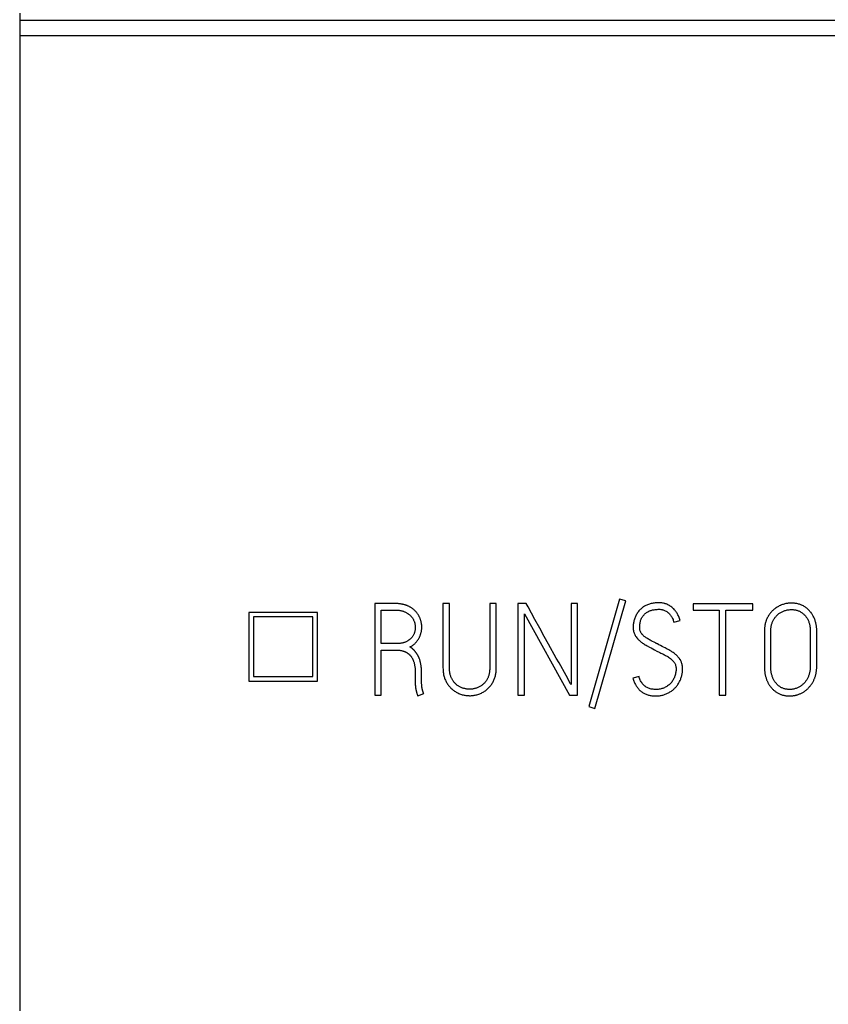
# Model space of a CAD drawing. Extents: x 0 to 420, y 0 to 297.
# Drawn here: x 109.27 to 126.92, y 187.65 to 209.13 of the extents above; entities that cross this region are included whole.
import ezdxf

# ---------------------------------------------------------------- set-up
doc = ezdxf.new("R2010")
doc.units = 0
doc.header["$LTSCALE"] = 23.1
doc.layers.add('10000_FRONT', color=7, linetype='CONTINUOUS')
doc.layers.add('10500_FRONT_LABELING', color=7, linetype='CONTINUOUS')

msp = doc.modelspace()

# ---------------------------------------------------------------- linework, layer by layer
at = {"layer": '10000_FRONT', "color": 7, "linetype": 'CONTINUOUS'}
for p, q in [((109.271, 231.64), (109.271, 141.64)), ((109.271, 209.121), (144.771, 209.121)), ((109.271, 208.788), (144.771, 208.788)), ((114.271, 196.198), (114.271, 194.697)), ((115.771, 196.198), (114.271, 196.198)), ((115.771, 194.697), (115.771, 196.198)), ((114.371, 196.098), (114.371, 194.797)), ((115.671, 196.098), (114.371, 196.098)), ((115.671, 194.797), (115.671, 196.098)), ((114.271, 194.697), (115.771, 194.697)), ((114.371, 194.797), (115.671, 194.797))]:
    msp.add_line(p, q, dxfattribs=at)
at = {"layer": '10500_FRONT_LABELING', "color": 7, "linetype": 'CONTINUOUS'}
for p, q in [((117.021, 196.39), (117.021, 194.39)), ((117.481, 196.39), (117.021, 196.39)), ((118.51, 196.393), (118.51, 194.985)), ((118.652, 196.393), (118.51, 196.393)), ((118.652, 194.985), (118.652, 196.393)), ((119.531, 196.393), (119.531, 194.985)), ((119.673, 196.393), (119.531, 196.393)), ((119.673, 194.985), (119.673, 196.393)), ((120.147, 196.39), (120.147, 194.39)), ((120.327, 196.39), (120.147, 196.39)), ((121.307, 196.39), (121.307, 194.621)), ((121.448, 196.39), (121.307, 196.39)), ((121.448, 194.39), (121.448, 196.39)), ((122.366, 196.487), (121.692, 194.143)), ((121.828, 194.104), (122.502, 196.448)), ((122.502, 196.448), (122.366, 196.487)), ((123.97, 196.387), (123.97, 196.246)), ((125.276, 196.387), (123.97, 196.387)), ((125.276, 196.246), (125.276, 196.387)), ((117.162, 195.516), (117.162, 196.249)), ((117.162, 196.249), (117.481, 196.249)), ((120.286, 194.39), (120.286, 196.165)), ((120.286, 196.165), (121.274, 194.39)), ((123.97, 196.246), (124.541, 196.246)), ((124.541, 196.246), (124.541, 194.39)), ((124.682, 194.39), (124.682, 196.246)), ((124.682, 196.246), (125.276, 196.246)), ((120.623, 195.855), (120.517, 196.046)), ((123.551, 195.985), (123.687, 196.024)), ((120.722, 195.674), (120.623, 195.855)), ((125.526, 195.786), (125.526, 195.023)), ((125.664, 195.023), (125.664, 195.786)), ((126.527, 195.786), (126.527, 195.023)), ((126.669, 195.023), (126.669, 195.786)), ((117.504, 195.516), (117.162, 195.516)), ((120.816, 195.505), (120.722, 195.674)), ((123.192, 195.508), (123.181, 195.514)), ((117.162, 194.39), (117.162, 195.375)), ((117.162, 195.375), (117.498, 195.375)), ((120.984, 195.202), (120.816, 195.505)), ((123.126, 195.384), (123.179, 195.355)), ((123.179, 195.355), (123.196, 195.346)), ((121.044, 195.094), (120.984, 195.202)), ((121.197, 194.819), (121.044, 195.094)), ((117.906, 194.876), (117.906, 194.701)), ((117.906, 194.701), (117.903, 194.676)), ((118.042, 194.708), (118.042, 194.734)), ((118.042, 194.693), (118.042, 194.708)), ((118.044, 194.793), (118.044, 194.848)), ((121.297, 194.638), (121.197, 194.819)), ((122.791, 194.798), (122.655, 194.759)), ((117.021, 194.39), (117.162, 194.39)), ((117.958, 194.376), (118.089, 194.426)), ((120.147, 194.39), (120.286, 194.39)), ((121.273, 194.39), (121.448, 194.39)), ((124.541, 194.39), (124.682, 194.39)), ((121.692, 194.143), (121.828, 194.104))]:
    msp.add_line(p, q, dxfattribs=at)
for points in [[(117.789, 195.444), (117.801, 195.45), (117.812, 195.457), (117.823, 195.463), (117.834, 195.47), (117.844, 195.477), (117.854, 195.484), (117.864, 195.492), (117.874, 195.499), (117.884, 195.507), (117.893, 195.515), (117.902, 195.523), (117.91, 195.532), (117.919, 195.54), (117.927, 195.549), (117.935, 195.558), (117.943, 195.568), (117.95, 195.577), (117.957, 195.587), (117.964, 195.597), (117.971, 195.607), (117.977, 195.617), (117.983, 195.628), (117.989, 195.639), (117.995, 195.65), (118, 195.661), (118.005, 195.672), (118.01, 195.684), (118.015, 195.696), (118.019, 195.708), (118.023, 195.72), (118.027, 195.732), (118.03, 195.744), (118.033, 195.756), (118.036, 195.768), (118.039, 195.78), (118.041, 195.792), (118.043, 195.804), (118.044, 195.816), (118.046, 195.828), (118.047, 195.84), (118.047, 195.852), (118.048, 195.864), (118.048, 195.876), (118.047, 195.888), (118.047, 195.9), (118.046, 195.913), (118.045, 195.925), (118.043, 195.937), (118.042, 195.949), (118.039, 195.961), (118.037, 195.974), (118.034, 195.986), (118.031, 195.998), (118.028, 196.01), (118.024, 196.023), (118.021, 196.035), (118.016, 196.047), (118.012, 196.059), (118.007, 196.071), (118.002, 196.083), (117.997, 196.094), (117.992, 196.105), (117.986, 196.116), (117.98, 196.127), (117.974, 196.138), (117.968, 196.148), (117.961, 196.158), (117.954, 196.168), (117.947, 196.178), (117.94, 196.188), (117.932, 196.197), (117.924, 196.207), (117.916, 196.216), (117.908, 196.224), (117.899, 196.233), (117.891, 196.242), (117.882, 196.25), (117.872, 196.258), (117.863, 196.266), (117.853, 196.273), (117.843, 196.281), (117.833, 196.288), (117.822, 196.295), (117.811, 196.302), (117.801, 196.308), (117.791, 196.314), (117.781, 196.32), (117.77, 196.325), (117.76, 196.33), (117.749, 196.335), (117.738, 196.34), (117.727, 196.345), (117.716, 196.349), (117.705, 196.353), (117.693, 196.357), (117.682, 196.361), (117.67, 196.364), (117.659, 196.368), (117.647, 196.371), (117.635, 196.373), (117.623, 196.376), (117.61, 196.378), (117.598, 196.38), (117.586, 196.382), (117.573, 196.384), (117.56, 196.386), (117.547, 196.387), (117.534, 196.388), (117.521, 196.389), (117.508, 196.389), (117.495, 196.389), (117.481, 196.39)], [(120.517, 196.046), (120.367, 196.319), (120.327, 196.39)], [(123.687, 196.024), (123.68, 196.045), (123.673, 196.066), (123.665, 196.086), (123.657, 196.105), (123.649, 196.124), (123.64, 196.143), (123.63, 196.16), (123.62, 196.178), (123.61, 196.194), (123.599, 196.21), (123.588, 196.226), (123.576, 196.241), (123.57, 196.248), (123.563, 196.256), (123.549, 196.272), (123.534, 196.286), (123.519, 196.3), (123.503, 196.313), (123.487, 196.326), (123.47, 196.337), (123.453, 196.347), (123.435, 196.357), (123.418, 196.366), (123.399, 196.374), (123.38, 196.381), (123.361, 196.387), (123.356, 196.389), (123.352, 196.39), (123.343, 196.392), (123.325, 196.397), (123.307, 196.4), (123.288, 196.403), (123.268, 196.405), (123.249, 196.406), (123.229, 196.407), (123.208, 196.407), (123.187, 196.406), (123.165, 196.405), (123.144, 196.403), (123.121, 196.4), (123.099, 196.397), (123.077, 196.393), (123.056, 196.388), (123.036, 196.383), (123.016, 196.377), (122.996, 196.371), (122.977, 196.364), (122.959, 196.356), (122.94, 196.348), (122.923, 196.339), (122.906, 196.33), (122.889, 196.319), (122.873, 196.309), (122.857, 196.297), (122.841, 196.284), (122.826, 196.271), (122.812, 196.258), (122.798, 196.243), (122.785, 196.228), (122.772, 196.213), (122.76, 196.196), (122.749, 196.179), (122.738, 196.162), (122.728, 196.144), (122.718, 196.125), (122.71, 196.106), (122.702, 196.087), (122.695, 196.069), (122.689, 196.05), (122.683, 196.031), (122.678, 196.011), (122.674, 195.992), (122.67, 195.972), (122.668, 195.952), (122.665, 195.931), (122.664, 195.911), (122.663, 195.89), (122.663, 195.869), (122.664, 195.847), (122.665, 195.825), (122.668, 195.804), (122.671, 195.784), (122.676, 195.765), (122.681, 195.746), (122.687, 195.729), (122.695, 195.712), (122.704, 195.695), (122.714, 195.678), (122.726, 195.661), (122.739, 195.644), (122.753, 195.627), (122.756, 195.623), (122.758, 195.62), (122.76, 195.619), (122.765, 195.613), (122.778, 195.6), (122.791, 195.588), (122.804, 195.576), (122.819, 195.563), (122.834, 195.551), (122.85, 195.539), (122.867, 195.528), (122.885, 195.516), (122.904, 195.504), (122.923, 195.493), (122.943, 195.481), (122.964, 195.47)], [(126.669, 195.786), (126.668, 195.805), (126.668, 195.825), (126.667, 195.844), (126.665, 195.864), (126.663, 195.882), (126.661, 195.901), (126.658, 195.92), (126.654, 195.938), (126.651, 195.956), (126.646, 195.973), (126.642, 195.991), (126.637, 196.008), (126.634, 196.017), (126.631, 196.026), (126.624, 196.045), (126.617, 196.063), (126.61, 196.08), (126.602, 196.097), (126.593, 196.114), (126.584, 196.13), (126.575, 196.146), (126.565, 196.162), (126.554, 196.177), (126.544, 196.192), (126.532, 196.206), (126.52, 196.22), (126.507, 196.235), (126.493, 196.249), (126.48, 196.262), (126.466, 196.275), (126.452, 196.287), (126.437, 196.298), (126.423, 196.309), (126.408, 196.319), (126.392, 196.328), (126.376, 196.338), (126.359, 196.346), (126.341, 196.354), (126.333, 196.358), (126.324, 196.362), (126.307, 196.368), (126.289, 196.374), (126.271, 196.38), (126.254, 196.385), (126.235, 196.389), (126.217, 196.392), (126.199, 196.395), (126.18, 196.398), (126.161, 196.399), (126.142, 196.401), (126.123, 196.401), (126.103, 196.401), (126.085, 196.4), (126.066, 196.399), (126.048, 196.397), (126.029, 196.395), (126.011, 196.392), (125.993, 196.388), (125.974, 196.384), (125.956, 196.379), (125.938, 196.373), (125.92, 196.367), (125.902, 196.361), (125.885, 196.354), (125.876, 196.35), (125.867, 196.346), (125.85, 196.338), (125.834, 196.329), (125.817, 196.32), (125.801, 196.31), (125.785, 196.3), (125.77, 196.289), (125.755, 196.278), (125.74, 196.266), (125.726, 196.254), (125.712, 196.242), (125.698, 196.229), (125.685, 196.216), (125.673, 196.202), (125.661, 196.188), (125.649, 196.174), (125.638, 196.158), (125.628, 196.143), (125.617, 196.127), (125.607, 196.11), (125.598, 196.094), (125.589, 196.077), (125.581, 196.06), (125.574, 196.042), (125.567, 196.025), (125.563, 196.016), (125.56, 196.008), (125.555, 195.991), (125.55, 195.974), (125.545, 195.957), (125.541, 195.939), (125.537, 195.921), (125.534, 195.903), (125.532, 195.884), (125.53, 195.865), (125.528, 195.846), (125.527, 195.826), (125.526, 195.806), (125.526, 195.786)], [(117.481, 196.248), (117.496, 196.248), (117.51, 196.247), (117.525, 196.247), (117.539, 196.245), (117.553, 196.244), (117.566, 196.242), (117.58, 196.239), (117.593, 196.237), (117.606, 196.234), (117.619, 196.23), (117.632, 196.227), (117.645, 196.223), (117.657, 196.218), (117.669, 196.213), (117.681, 196.208), (117.693, 196.203), (117.704, 196.197), (117.716, 196.191), (117.727, 196.184), (117.738, 196.177), (117.749, 196.17), (117.759, 196.162), (117.77, 196.154), (117.781, 196.146), (117.791, 196.136), (117.801, 196.127), (117.81, 196.117), (117.819, 196.107), (117.828, 196.097), (117.836, 196.087), (117.844, 196.076), (117.851, 196.065), (117.858, 196.053), (117.864, 196.041), (117.87, 196.029), (117.876, 196.017), (117.881, 196.005), (117.886, 195.992), (117.89, 195.98), (117.893, 195.967), (117.896, 195.954), (117.899, 195.941), (117.901, 195.928), (117.903, 195.915), (117.905, 195.901), (117.905, 195.888), (117.906, 195.874), (117.906, 195.86), (117.905, 195.847), (117.904, 195.834), (117.902, 195.82), (117.9, 195.807), (117.898, 195.794), (117.895, 195.781), (117.891, 195.768), (117.887, 195.755), (117.883, 195.743), (117.878, 195.73), (117.872, 195.718), (117.866, 195.705), (117.86, 195.694), (117.853, 195.682), (117.846, 195.671), (117.838, 195.66), (117.829, 195.65), (117.821, 195.64), (117.811, 195.63), (117.801, 195.62), (117.791, 195.611), (117.781, 195.603), (117.772, 195.595), (117.761, 195.588), (117.751, 195.581), (117.74, 195.574), (117.729, 195.568), (117.718, 195.562), (117.707, 195.557), (117.695, 195.551), (117.683, 195.547), (117.671, 195.542), (117.658, 195.538), (117.645, 195.534), (117.632, 195.531), (117.619, 195.528), (117.605, 195.525), (117.592, 195.523), (117.578, 195.521), (117.563, 195.519), (117.549, 195.518), (117.534, 195.517), (117.519, 195.516), (117.504, 195.516)], [(123.056, 195.578), (123.035, 195.589), (123.015, 195.6), (122.996, 195.611), (122.978, 195.622), (122.961, 195.633), (122.944, 195.644), (122.929, 195.654), (122.915, 195.665), (122.902, 195.675), (122.89, 195.685), (122.879, 195.695), (122.869, 195.706), (122.86, 195.716), (122.858, 195.718), (122.855, 195.722), (122.849, 195.73), (122.838, 195.745), (122.829, 195.762), (122.821, 195.778), (122.815, 195.796), (122.81, 195.813), (122.807, 195.832), (122.805, 195.848), (122.804, 195.866), (122.804, 195.883), (122.805, 195.902), (122.806, 195.921), (122.808, 195.941), (122.811, 195.962), (122.815, 195.981), (122.819, 196), (122.824, 196.018), (122.831, 196.036), (122.838, 196.053), (122.845, 196.07), (122.854, 196.086), (122.864, 196.102), (122.874, 196.116), (122.885, 196.131), (122.898, 196.145), (122.911, 196.158), (122.925, 196.171), (122.939, 196.183), (122.954, 196.194), (122.969, 196.204), (122.985, 196.213), (123.002, 196.222), (123.019, 196.23), (123.037, 196.237), (123.046, 196.24), (123.048, 196.241), (123.05, 196.241), (123.053, 196.242), (123.068, 196.246), (123.084, 196.25), (123.101, 196.254), (123.12, 196.257), (123.141, 196.259), (123.163, 196.262)], [(123.163, 196.262), (123.174, 196.263), (123.185, 196.264), (123.206, 196.265), (123.225, 196.265), (123.244, 196.265), (123.262, 196.263), (123.28, 196.261), (123.296, 196.258), (123.304, 196.256), (123.313, 196.254), (123.33, 196.248), (123.346, 196.242), (123.363, 196.234), (123.379, 196.224), (123.396, 196.214), (123.412, 196.202), (123.416, 196.199), (123.419, 196.196), (123.426, 196.191), (123.439, 196.179), (123.452, 196.167), (123.464, 196.154), (123.475, 196.14), (123.486, 196.126), (123.496, 196.11), (123.505, 196.095), (123.514, 196.078), (123.523, 196.061), (123.531, 196.043), (123.538, 196.024), (123.545, 196.005), (123.551, 195.985)], [(125.664, 195.786), (125.665, 195.803), (125.665, 195.82), (125.666, 195.837), (125.668, 195.853), (125.67, 195.87), (125.672, 195.885), (125.675, 195.901), (125.679, 195.916), (125.682, 195.931), (125.687, 195.946), (125.692, 195.962), (125.698, 195.977), (125.704, 195.992), (125.711, 196.007), (125.718, 196.022), (125.726, 196.037), (125.734, 196.051), (125.743, 196.065), (125.753, 196.078), (125.763, 196.092), (125.773, 196.104), (125.783, 196.116), (125.794, 196.128), (125.806, 196.139), (125.818, 196.15), (125.83, 196.161), (125.843, 196.17), (125.856, 196.18), (125.869, 196.189), (125.883, 196.197), (125.898, 196.205), (125.912, 196.212), (125.927, 196.219), (125.943, 196.226), (125.958, 196.232), (125.974, 196.237), (125.989, 196.242), (126.005, 196.246), (126.021, 196.25), (126.037, 196.253), (126.053, 196.255), (126.069, 196.257), (126.085, 196.259), (126.102, 196.259), (126.119, 196.26), (126.136, 196.259), (126.153, 196.258), (126.169, 196.257), (126.186, 196.255), (126.202, 196.252), (126.217, 196.248), (126.233, 196.244), (126.248, 196.239), (126.263, 196.234), (126.277, 196.228), (126.292, 196.222), (126.306, 196.214), (126.32, 196.206), (126.333, 196.198), (126.347, 196.189), (126.36, 196.179), (126.372, 196.169), (126.385, 196.158), (126.397, 196.146), (126.409, 196.134), (126.42, 196.121), (126.431, 196.108), (126.441, 196.095), (126.45, 196.082), (126.459, 196.068), (126.467, 196.054), (126.471, 196.047), (126.475, 196.04), (126.482, 196.026), (126.488, 196.011), (126.494, 195.996), (126.499, 195.98), (126.504, 195.963), (126.508, 195.949), (126.512, 195.934), (126.515, 195.919), (126.518, 195.903), (126.52, 195.887), (126.522, 195.871), (126.524, 195.855), (126.525, 195.838), (126.526, 195.821), (126.527, 195.803), (126.527, 195.786)], [(123.154, 195.528), (123.146, 195.532), (123.056, 195.578)], [(123.181, 195.514), (123.179, 195.515), (123.176, 195.517), (123.172, 195.519), (123.167, 195.522), (123.154, 195.528)], [(117.498, 195.375), (117.512, 195.375), (117.526, 195.374), (117.54, 195.373), (117.554, 195.372), (117.567, 195.371), (117.58, 195.369), (117.593, 195.367), (117.606, 195.364), (117.618, 195.361), (117.631, 195.358), (117.643, 195.354), (117.655, 195.35), (117.666, 195.346), (117.678, 195.342), (117.684, 195.339), (117.69, 195.336), (117.696, 195.333), (117.702, 195.33), (117.708, 195.327), (117.713, 195.324), (117.719, 195.321), (117.725, 195.317), (117.73, 195.314), (117.736, 195.31), (117.741, 195.307), (117.746, 195.303), (117.751, 195.299), (117.757, 195.295), (117.762, 195.291), (117.767, 195.287), (117.771, 195.282), (117.776, 195.278), (117.781, 195.273), (117.786, 195.269), (117.79, 195.264), (117.795, 195.259), (117.799, 195.254), (117.803, 195.249), (117.808, 195.244), (117.812, 195.239), (117.816, 195.233), (117.82, 195.228), (117.826, 195.219), (117.832, 195.21), (117.837, 195.201), (117.843, 195.191), (117.848, 195.181), (117.853, 195.171), (117.857, 195.161), (117.862, 195.15), (117.866, 195.139), (117.87, 195.128), (117.874, 195.116), (117.878, 195.104), (117.881, 195.092), (117.884, 195.08), (117.887, 195.067), (117.89, 195.054), (117.892, 195.041), (117.895, 195.027), (117.897, 195.013), (117.899, 194.999), (117.9, 194.985), (117.902, 194.97), (117.903, 194.955), (117.904, 194.94), (117.905, 194.924), (117.905, 194.908), (117.906, 194.892), (117.906, 194.876)], [(118.044, 194.848), (118.044, 194.866), (118.044, 194.883), (118.044, 194.9), (118.043, 194.918), (118.042, 194.934), (118.041, 194.951), (118.04, 194.968), (118.038, 194.984), (118.037, 195.003), (118.034, 195.021), (118.032, 195.039), (118.029, 195.056), (118.026, 195.074), (118.023, 195.09), (118.019, 195.107), (118.015, 195.123), (118.011, 195.138), (118.007, 195.154), (118.002, 195.168), (117.997, 195.183), (117.994, 195.191), (117.991, 195.198), (117.988, 195.206), (117.984, 195.214), (117.981, 195.221), (117.977, 195.229), (117.974, 195.236), (117.97, 195.244), (117.966, 195.251), (117.962, 195.259), (117.958, 195.266), (117.953, 195.273), (117.949, 195.281), (117.944, 195.288), (117.94, 195.295), (117.935, 195.302), (117.93, 195.309), (117.925, 195.317), (117.92, 195.324), (117.914, 195.331), (117.909, 195.338), (117.903, 195.345), (117.897, 195.352), (117.891, 195.359), (117.885, 195.365), (117.879, 195.372), (117.873, 195.378), (117.867, 195.384), (117.861, 195.39), (117.855, 195.396), (117.849, 195.402), (117.842, 195.407), (117.836, 195.412), (117.829, 195.417), (117.823, 195.422), (117.816, 195.427), (117.81, 195.432), (117.803, 195.436), (117.796, 195.44), (117.789, 195.444)], [(122.655, 194.759), (122.661, 194.738), (122.668, 194.718), (122.675, 194.699), (122.683, 194.68), (122.691, 194.661), (122.7, 194.643), (122.709, 194.626), (122.718, 194.609), (122.728, 194.593), (122.738, 194.578), (122.749, 194.563), (122.76, 194.548), (122.771, 194.534), (122.783, 194.521), (122.796, 194.508), (122.809, 194.496), (122.822, 194.485), (122.836, 194.474), (122.85, 194.463), (122.865, 194.453), (122.88, 194.444), (122.895, 194.435), (122.911, 194.427), (122.927, 194.419), (122.944, 194.412), (122.961, 194.406), (122.979, 194.4), (122.996, 194.395), (123.014, 194.39), (123.031, 194.386), (123.049, 194.383), (123.067, 194.38), (123.085, 194.378), (123.104, 194.376), (123.122, 194.375), (123.141, 194.374), (123.16, 194.374), (123.179, 194.375), (123.198, 194.376), (123.218, 194.378), (123.238, 194.38), (123.256, 194.382), (123.274, 194.386), (123.293, 194.39), (123.31, 194.394), (123.328, 194.399), (123.346, 194.405), (123.363, 194.411), (123.38, 194.418), (123.397, 194.425), (123.414, 194.433), (123.431, 194.442), (123.448, 194.451), (123.464, 194.461), (123.481, 194.471), (123.496, 194.482), (123.511, 194.493), (123.526, 194.504), (123.54, 194.516), (123.554, 194.529), (123.567, 194.541), (123.58, 194.555), (123.592, 194.568), (123.604, 194.582), (123.616, 194.597), (123.627, 194.612), (123.638, 194.627), (123.648, 194.643), (123.658, 194.659), (123.667, 194.676), (123.676, 194.693), (123.684, 194.709), (123.692, 194.727), (123.699, 194.744), (123.705, 194.761), (123.711, 194.779), (123.716, 194.797), (123.721, 194.815), (123.725, 194.833), (123.729, 194.851), (123.732, 194.87), (123.735, 194.889), (123.736, 194.898), (123.737, 194.909), (123.739, 194.929), (123.739, 194.95), (123.739, 194.97), (123.739, 194.989), (123.737, 195.008), (123.735, 195.027), (123.732, 195.045), (123.728, 195.063), (123.724, 195.08), (123.719, 195.097), (123.713, 195.113), (123.706, 195.129), (123.699, 195.144), (123.691, 195.159), (123.682, 195.173), (123.673, 195.188), (123.662, 195.202), (123.651, 195.215), (123.64, 195.229), (123.627, 195.242), (123.614, 195.256), (123.6, 195.269), (123.586, 195.282), (123.571, 195.294), (123.555, 195.307), (123.538, 195.319), (123.52, 195.331), (123.506, 195.34), (123.491, 195.35), (123.475, 195.359), (123.459, 195.369), (123.442, 195.378), (123.425, 195.387), (123.407, 195.396), (123.357, 195.422)], [(123.196, 195.346), (123.211, 195.338), (123.227, 195.33), (123.244, 195.321), (123.263, 195.311), (123.284, 195.301), (123.306, 195.291), (123.328, 195.28), (123.348, 195.27), (123.367, 195.26), (123.385, 195.251), (123.401, 195.242), (123.415, 195.233), (123.419, 195.231), (123.424, 195.228), (123.435, 195.221), (123.455, 195.207), (123.474, 195.193), (123.491, 195.179), (123.507, 195.165), (123.522, 195.15), (123.535, 195.136), (123.548, 195.121), (123.558, 195.105), (123.568, 195.09), (123.575, 195.074), (123.582, 195.059), (123.587, 195.042), (123.592, 195.025), (123.595, 195.007), (123.597, 194.989), (123.599, 194.97), (123.599, 194.951), (123.598, 194.931), (123.596, 194.911), (123.593, 194.89), (123.589, 194.869), (123.583, 194.848), (123.577, 194.826), (123.57, 194.804), (123.566, 194.793), (123.562, 194.783), (123.554, 194.764), (123.545, 194.746), (123.535, 194.728), (123.525, 194.711), (123.514, 194.694), (123.502, 194.678), (123.489, 194.663), (123.475, 194.648), (123.461, 194.634), (123.446, 194.62), (123.43, 194.607), (123.413, 194.594), (123.397, 194.583), (123.38, 194.573), (123.362, 194.563), (123.345, 194.554), (123.326, 194.547), (123.308, 194.54), (123.289, 194.534), (123.269, 194.529), (123.249, 194.524), (123.229, 194.521), (123.208, 194.518), (123.186, 194.517), (123.176, 194.516), (123.17, 194.516), (123.164, 194.516), (123.141, 194.516), (123.119, 194.517), (123.097, 194.519), (123.076, 194.522), (123.055, 194.526), (123.036, 194.531), (123.017, 194.536), (122.998, 194.543), (122.981, 194.551), (122.964, 194.559), (122.947, 194.569), (122.932, 194.579), (122.924, 194.585)], [(122.964, 195.47), (123.018, 195.441), (123.054, 195.422), (123.09, 195.403), (123.126, 195.384)], [(123.357, 195.422), (123.324, 195.439), (123.291, 195.456), (123.257, 195.473), (123.224, 195.49), (123.192, 195.508)], [(118.51, 194.985), (118.511, 194.962), (118.512, 194.94), (118.513, 194.918), (118.515, 194.896), (118.518, 194.875), (118.521, 194.854), (118.525, 194.834), (118.53, 194.814), (118.535, 194.794), (118.541, 194.775), (118.547, 194.756), (118.554, 194.737), (118.562, 194.719), (118.57, 194.701), (118.579, 194.684), (118.588, 194.666), (118.598, 194.65), (118.609, 194.633), (118.62, 194.617), (118.632, 194.601), (118.644, 194.586), (118.657, 194.571), (118.671, 194.556), (118.685, 194.542), (118.7, 194.528), (118.715, 194.515), (118.731, 194.502), (118.747, 194.49), (118.764, 194.479), (118.781, 194.468), (118.798, 194.457), (118.816, 194.448), (118.835, 194.439), (118.853, 194.43), (118.873, 194.422), (118.892, 194.415), (118.911, 194.408), (118.931, 194.402), (118.951, 194.397), (118.97, 194.393), (118.99, 194.389), (119.01, 194.386), (119.03, 194.383), (119.051, 194.382), (119.071, 194.381), (119.091, 194.38), (119.112, 194.38), (119.132, 194.381), (119.153, 194.383), (119.173, 194.385), (119.193, 194.388), (119.213, 194.392), (119.232, 194.397), (119.252, 194.402), (119.272, 194.407), (119.291, 194.414), (119.311, 194.421), (119.33, 194.429), (119.349, 194.437), (119.367, 194.446), (119.385, 194.456), (119.403, 194.466), (119.42, 194.477), (119.436, 194.489), (119.453, 194.501), (119.468, 194.514), (119.484, 194.527), (119.499, 194.541), (119.513, 194.556), (119.527, 194.571), (119.54, 194.586), (119.552, 194.601), (119.564, 194.617), (119.575, 194.633), (119.586, 194.65), (119.596, 194.666), (119.605, 194.684), (119.614, 194.701), (119.622, 194.719), (119.629, 194.737), (119.636, 194.756), (119.643, 194.775), (119.648, 194.794), (119.653, 194.814), (119.658, 194.834), (119.662, 194.855), (119.665, 194.875), (119.668, 194.896), (119.67, 194.918), (119.672, 194.94), (119.672, 194.962), (119.673, 194.985)], [(119.531, 194.985), (119.531, 194.967), (119.53, 194.95), (119.529, 194.933), (119.528, 194.917), (119.526, 194.9), (119.523, 194.884), (119.52, 194.869), (119.517, 194.853), (119.513, 194.838), (119.509, 194.823), (119.504, 194.808), (119.499, 194.794), (119.494, 194.78), (119.488, 194.766), (119.481, 194.753), (119.474, 194.74), (119.467, 194.727), (119.459, 194.714), (119.451, 194.702), (119.442, 194.69), (119.433, 194.678), (119.423, 194.667), (119.413, 194.656), (119.402, 194.644), (119.391, 194.634), (119.38, 194.623), (119.368, 194.614), (119.355, 194.604), (119.343, 194.596), (119.33, 194.587), (119.316, 194.579), (119.303, 194.572), (119.289, 194.565), (119.274, 194.559), (119.259, 194.553), (119.244, 194.547), (119.229, 194.542), (119.214, 194.538), (119.199, 194.534), (119.184, 194.531), (119.169, 194.528), (119.154, 194.526), (119.138, 194.524), (119.123, 194.523), (119.107, 194.522), (119.092, 194.522), (119.076, 194.522), (119.061, 194.523), (119.045, 194.524), (119.03, 194.526), (119.015, 194.528), (118.999, 194.531), (118.984, 194.534), (118.969, 194.538), (118.954, 194.542), (118.939, 194.547), (118.924, 194.553), (118.91, 194.558), (118.895, 194.565), (118.881, 194.572), (118.867, 194.579), (118.854, 194.587), (118.841, 194.595), (118.828, 194.604), (118.816, 194.613), (118.804, 194.623), (118.792, 194.634), (118.781, 194.644), (118.77, 194.656), (118.76, 194.667), (118.75, 194.678), (118.741, 194.69), (118.732, 194.702), (118.724, 194.714), (118.716, 194.727), (118.709, 194.74), (118.702, 194.753), (118.696, 194.766), (118.69, 194.78), (118.684, 194.794), (118.679, 194.808), (118.674, 194.823), (118.67, 194.838), (118.666, 194.853), (118.663, 194.868), (118.66, 194.884), (118.657, 194.9), (118.655, 194.916), (118.654, 194.933), (118.653, 194.95), (118.652, 194.967), (118.652, 194.985)], [(125.526, 195.023), (125.526, 195.006), (125.526, 194.989), (125.527, 194.972), (125.528, 194.955), (125.529, 194.939), (125.531, 194.922), (125.532, 194.906), (125.534, 194.89), (125.537, 194.875), (125.539, 194.859), (125.542, 194.844), (125.545, 194.829), (125.549, 194.814), (125.552, 194.799), (125.556, 194.785), (125.561, 194.77), (125.565, 194.756), (125.57, 194.742), (125.575, 194.729), (125.58, 194.715), (125.586, 194.702), (125.592, 194.689), (125.598, 194.676), (125.604, 194.663), (125.611, 194.651), (125.618, 194.639), (125.625, 194.627), (125.632, 194.615), (125.64, 194.603), (125.648, 194.592), (125.657, 194.58), (125.665, 194.569), (125.675, 194.557), (125.685, 194.546), (125.696, 194.534), (125.706, 194.524), (125.717, 194.513), (125.728, 194.503), (125.74, 194.493), (125.751, 194.483), (125.763, 194.474), (125.775, 194.466), (125.788, 194.457), (125.8, 194.449), (125.813, 194.442), (125.827, 194.434), (125.84, 194.427), (125.854, 194.421), (125.867, 194.415), (125.881, 194.409), (125.895, 194.404), (125.909, 194.399), (125.923, 194.395), (125.937, 194.391), (125.952, 194.388), (125.966, 194.385), (125.981, 194.382), (125.996, 194.38), (126.011, 194.378), (126.027, 194.376), (126.042, 194.375), (126.058, 194.375), (126.073, 194.375), (126.089, 194.375), (126.104, 194.375), (126.12, 194.376), (126.134, 194.378), (126.149, 194.379), (126.164, 194.382), (126.179, 194.384), (126.194, 194.387), (126.208, 194.39), (126.223, 194.394), (126.237, 194.398), (126.252, 194.402), (126.266, 194.407), (126.28, 194.412), (126.295, 194.418), (126.309, 194.424), (126.323, 194.43), (126.336, 194.437), (126.35, 194.444), (126.363, 194.451), (126.376, 194.458), (126.388, 194.466), (126.401, 194.475), (126.413, 194.483), (126.425, 194.492), (126.436, 194.502), (126.448, 194.511), (126.459, 194.521), (126.471, 194.532), (126.481, 194.542), (126.492, 194.554), (126.503, 194.565), (126.513, 194.577), (126.522, 194.588), (126.532, 194.6), (126.541, 194.612), (126.549, 194.624), (126.558, 194.636), (126.566, 194.648), (126.574, 194.661), (126.581, 194.673), (126.588, 194.686), (126.595, 194.699), (126.602, 194.712), (126.608, 194.726), (126.614, 194.739), (126.619, 194.753), (126.625, 194.766), (126.63, 194.78), (126.634, 194.794), (126.639, 194.808), (126.643, 194.823), (126.647, 194.837), (126.65, 194.852), (126.653, 194.867), (126.656, 194.882), (126.659, 194.897), (126.661, 194.912), (126.663, 194.927), (126.665, 194.943), (126.666, 194.959), (126.667, 194.975), (126.668, 194.991), (126.668, 195.007), (126.669, 195.023)], [(126.527, 195.023), (126.527, 195.005), (126.526, 194.988), (126.525, 194.971), (126.524, 194.953), (126.522, 194.937), (126.519, 194.92), (126.517, 194.904), (126.513, 194.888), (126.51, 194.872), (126.506, 194.856), (126.501, 194.841), (126.496, 194.826), (126.491, 194.811), (126.485, 194.796), (126.479, 194.782), (126.472, 194.768), (126.465, 194.754), (126.457, 194.74), (126.449, 194.727), (126.441, 194.714), (126.432, 194.701), (126.423, 194.688), (126.413, 194.676), (126.403, 194.663), (126.391, 194.651), (126.38, 194.639), (126.368, 194.628), (126.356, 194.617), (126.343, 194.607), (126.331, 194.597), (126.317, 194.588), (126.304, 194.579), (126.29, 194.571), (126.275, 194.564), (126.261, 194.557), (126.246, 194.55), (126.231, 194.544), (126.216, 194.539), (126.2, 194.534), (126.185, 194.53), (126.169, 194.526), (126.154, 194.523), (126.138, 194.52), (126.122, 194.518), (126.105, 194.517), (126.089, 194.516), (126.072, 194.516), (126.055, 194.516), (126.038, 194.517), (126.021, 194.519), (126.005, 194.521), (125.989, 194.524), (125.974, 194.528), (125.958, 194.532), (125.943, 194.537), (125.929, 194.542), (125.914, 194.548), (125.9, 194.555), (125.886, 194.562), (125.873, 194.57), (125.86, 194.579), (125.847, 194.588), (125.834, 194.598), (125.822, 194.608), (125.81, 194.62), (125.798, 194.631), (125.787, 194.644), (125.776, 194.657), (125.765, 194.67), (125.756, 194.682), (125.748, 194.694), (125.74, 194.706), (125.733, 194.719), (125.726, 194.732), (125.719, 194.745), (125.713, 194.759), (125.707, 194.773), (125.702, 194.787), (125.697, 194.802), (125.692, 194.817), (125.687, 194.832), (125.683, 194.848), (125.68, 194.864), (125.677, 194.88), (125.674, 194.897), (125.671, 194.914), (125.669, 194.932), (125.667, 194.949), (125.666, 194.967), (125.665, 194.986), (125.665, 195.004), (125.664, 195.023)], [(117.903, 194.676), (117.903, 194.667), (117.903, 194.658), (117.904, 194.649), (117.904, 194.64), (117.904, 194.63), (117.905, 194.621), (117.906, 194.612), (117.907, 194.602), (117.908, 194.592), (117.909, 194.582), (117.91, 194.572), (117.912, 194.562), (117.912, 194.557), (117.913, 194.552)], [(118.042, 194.734), (118.042, 194.746), (118.042, 194.75), (118.042, 194.758), (118.042, 194.765), (118.043, 194.772), (118.043, 194.779), (118.044, 194.786), (118.044, 194.793)], [(118.089, 194.426), (118.086, 194.434), (118.084, 194.441), (118.081, 194.448), (118.078, 194.455), (118.076, 194.462), (118.074, 194.469), (118.072, 194.476), (118.069, 194.482), (118.067, 194.489), (118.066, 194.496), (118.064, 194.502), (118.062, 194.509), (118.061, 194.515), (118.059, 194.521), (118.058, 194.527), (118.056, 194.534), (118.055, 194.54), (118.054, 194.547), (118.053, 194.554), (118.052, 194.561), (118.051, 194.568), (118.05, 194.575), (118.049, 194.583), (118.048, 194.591), (118.047, 194.599), (118.046, 194.607), (118.045, 194.621), (118.044, 194.636), (118.043, 194.65), (118.042, 194.665), (118.042, 194.679), (118.042, 194.693)], [(122.924, 194.585), (122.916, 194.591), (122.901, 194.604), (122.886, 194.618), (122.872, 194.633), (122.859, 194.649), (122.847, 194.666), (122.836, 194.684), (122.825, 194.702), (122.816, 194.721), (122.808, 194.74), (122.801, 194.759), (122.795, 194.778), (122.791, 194.798)], [(117.913, 194.552), (117.914, 194.543), (117.916, 194.535), (117.918, 194.526), (117.919, 194.517), (117.921, 194.508), (117.923, 194.499), (117.925, 194.49), (117.927, 194.481), (117.93, 194.472), (117.932, 194.462), (117.935, 194.453), (117.937, 194.444), (117.94, 194.434), (117.943, 194.425), (117.946, 194.415), (117.949, 194.406), (117.952, 194.396), (117.955, 194.386), (117.959, 194.376)], [(121.307, 194.621), (121.305, 194.624), (121.297, 194.638)]]:
    msp.add_lwpolyline(points, dxfattribs=at)

doc.saveas('drawing.dxf')
